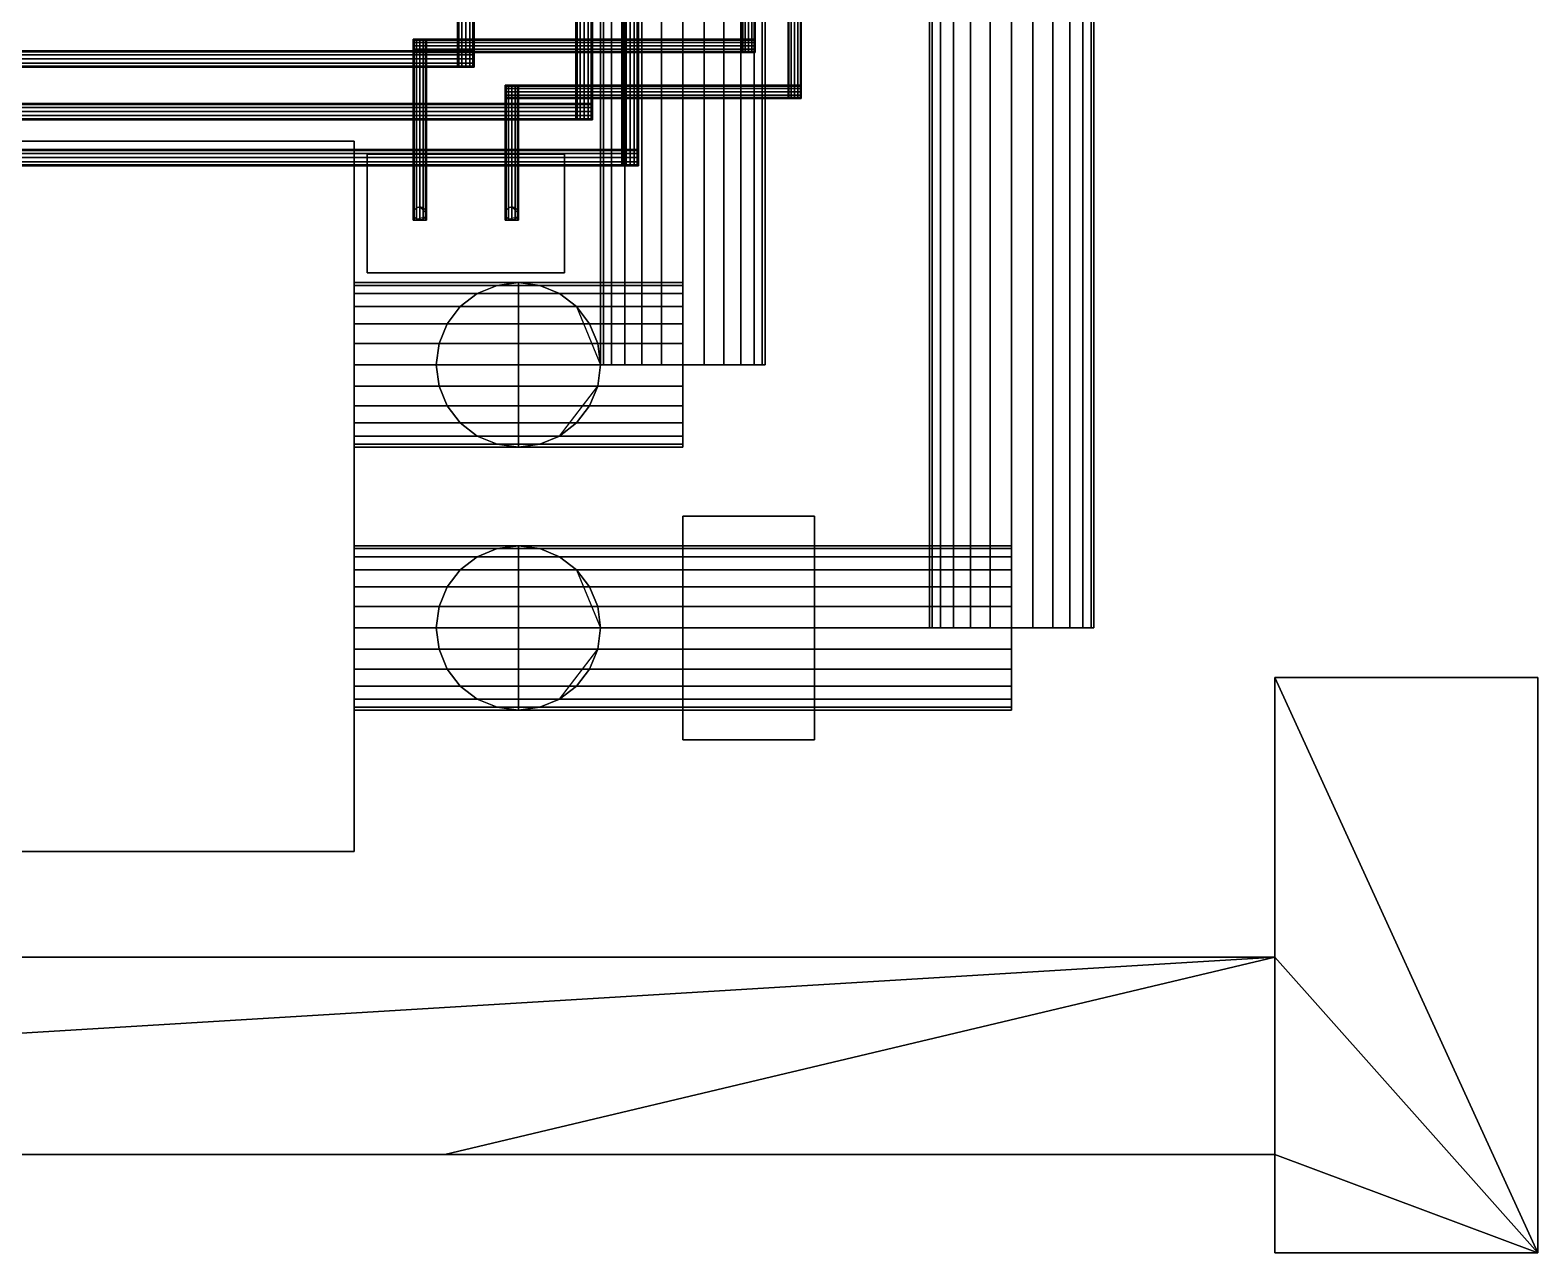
# Model space of a CAD drawing. Header units: millimetres. Extents: x 14850 to 20950, y 8600 to 14100.
# Drawn here: x 17908 to 20200, y 8600 to 10459 of the extents above; entities that cross this region are included whole.
import ezdxf

# ---------------------------------------------------------------- set-up
doc = ezdxf.new("R2010")
doc.units = ezdxf.units.MM
doc.layers.add('АР_3D_стены', color=8, linetype='Continuous')
for name, color, linetype, true_color in [('ОВ_3D_для_увязки', 253, 'Continuous', 0xbec4ce), ('ТМ_3D_Т1', 1, 'Continuous', 0xdc2626), ('ТМ_3D_Т2', 5, 'Continuous', 0x2563eb), ('ТМ_3D_Т21', 4, 'Continuous', 0x0ea5e9)]:
    doc.layers.add(name, color=color, linetype=linetype, true_color=true_color)

msp = doc.modelspace()

# ---------------------------------------------------------------- meshes
at = {"layer": 'АР_3D_стены'}
mesh = msp.add_polyface(dxfattribs=at)
corners = [(20200.2, 8600), (19800.2, 8600), (19800.2, 8749.6), (19800.2, 8749.6, 3650), (19800.2, 8600, 3650), (20200.2, 8600, 3650), (19800.2, 9474.6), (20200.2, 9474.6), (20200.2, 9474.6, 3650), (19800.2, 9474.6, 3650), (14850, 8749.6), (14850, 9049.6), (19800.2, 9049.6), (19800.2, 9049.6, 3650), (14850, 9049.6, 3650), (14850, 8749.6, 3650), (18538.2, 8749.6), (18538.2, 8749.6, 3650)]
mesh.append_faces([[corners[k] for k in face] for face in [(0, 1, 2), (3, 4, 5), (6, 7, 0), (5, 8, 9), (10, 11, 12), (13, 14, 15), (12, 6, 0), (5, 9, 13), (16, 10, 12), (13, 15, 17), (12, 0, 2), (3, 5, 13), (2, 16, 12), (13, 17, 3), (2, 16, 17, 3), (16, 10, 15, 17), (10, 11, 14, 15), (11, 12, 13, 14), (12, 6, 9, 13), (6, 7, 8, 9), (7, 0, 5, 8), (0, 1, 4, 5), (1, 2, 3, 4)]])
at = {"layer": 'ОВ_3D_для_увязки'}
mesh = msp.add_polyface(dxfattribs=at)
corners = [(18775, 9950, 3400), (18779.3, 9950, 3432.4), (18779.3, 12300, 3432.4), (18775, 12300, 3400), (18791.7, 9950, 3462.5), (18791.7, 12300, 3462.5), (18811.6, 9950, 3488.4), (18811.6, 12300, 3488.4), (18837.5, 9950, 3508.3), (18837.5, 12300, 3508.3), (18867.6, 9950, 3520.7), (18867.6, 12300, 3520.7), (18900, 9950, 3525), (18900, 12300, 3525), (18932.4, 9950, 3520.7), (18932.4, 12300, 3520.7), (18962.5, 9950, 3508.3), (18962.5, 12300, 3508.3), (18988.4, 9950, 3488.4), (18988.4, 12300, 3488.4), (19008.3, 9950, 3462.5), (19008.3, 12300, 3462.5), (19020.7, 9950, 3432.4), (19020.7, 12300, 3432.4), (19025, 9950, 3400), (19025, 12300, 3400), (19020.7, 9950, 3367.6), (19020.7, 12300, 3367.6), (19008.3, 9950, 3337.5), (19008.3, 12300, 3337.5), (18988.4, 9950, 3311.6), (18988.4, 12300, 3311.6), (18962.5, 9950, 3291.7), (18962.5, 12300, 3291.7), (18932.4, 9950, 3279.3), (18932.4, 12300, 3279.3), (18900, 9950, 3275), (18900, 12300, 3275), (18867.6, 9950, 3279.3), (18867.6, 12300, 3279.3), (18837.5, 9950, 3291.7), (18837.5, 12300, 3291.7), (18811.6, 9950, 3311.6), (18811.6, 12300, 3311.6), (18791.7, 9950, 3337.5), (18791.7, 12300, 3337.5), (18779.3, 9950, 3367.6), (18779.3, 12300, 3367.6)]
mesh.append_faces([[corners[k] for k in face] for face in [(0, 1, 2, 3), (1, 4, 5, 2), (4, 6, 7, 5), (6, 8, 9, 7), (8, 10, 11, 9), (10, 12, 13, 11), (12, 14, 15, 13), (14, 16, 17, 15), (16, 18, 19, 17), (18, 20, 21, 19), (20, 22, 23, 21), (22, 24, 25, 23), (24, 26, 27, 25), (26, 28, 29, 27), (28, 30, 31, 29), (30, 32, 33, 31), (32, 34, 35, 33), (34, 36, 37, 35), (36, 38, 39, 37), (38, 40, 41, 39), (40, 42, 43, 41), (42, 44, 45, 43), (44, 46, 47, 45), (46, 0, 3, 47), (46, 44, 42, 40), (3, 2, 5, 7)]])
mesh = msp.add_polyface(dxfattribs=at)
corners = [(19525, 11100, 3400), (19520.7, 11100, 3432.4), (19520.7, 9550, 3432.4), (19525, 9550, 3400), (19508.3, 11100, 3462.5), (19508.3, 9550, 3462.5), (19488.4, 11100, 3488.4), (19488.4, 9550, 3488.4), (19462.5, 11100, 3508.3), (19462.5, 9550, 3508.3), (19432.4, 11100, 3520.7), (19432.4, 9550, 3520.7), (19400, 11100, 3525), (19400, 9550, 3525), (19367.6, 11100, 3520.7), (19367.6, 9550, 3520.7), (19337.5, 11100, 3508.3), (19337.5, 9550, 3508.3), (19311.6, 11100, 3488.4), (19311.6, 9550, 3488.4), (19291.7, 11100, 3462.5), (19291.7, 9550, 3462.5), (19279.3, 11100, 3432.4), (19279.3, 9550, 3432.4), (19275, 11100, 3400), (19275, 9550, 3400), (19279.3, 11100, 3367.6), (19279.3, 9550, 3367.6), (19291.7, 11100, 3337.5), (19291.7, 9550, 3337.5), (19311.6, 11100, 3311.6), (19311.6, 9550, 3311.6), (19337.5, 11100, 3291.7), (19337.5, 9550, 3291.7), (19367.6, 11100, 3279.3), (19367.6, 9550, 3279.3), (19400, 11100, 3275), (19400, 9550, 3275), (19432.4, 11100, 3279.3), (19432.4, 9550, 3279.3), (19462.5, 11100, 3291.7), (19462.5, 9550, 3291.7), (19488.4, 11100, 3311.6), (19488.4, 9550, 3311.6), (19508.3, 11100, 3337.5), (19508.3, 9550, 3337.5), (19520.7, 11100, 3367.6), (19520.7, 9550, 3367.6)]
mesh.append_faces([[corners[k] for k in face] for face in [(0, 1, 2, 3), (1, 4, 5, 2), (4, 6, 7, 5), (6, 8, 9, 7), (8, 10, 11, 9), (10, 12, 13, 11), (12, 14, 15, 13), (14, 16, 17, 15), (16, 18, 19, 17), (18, 20, 21, 19), (20, 22, 23, 21), (22, 24, 25, 23), (24, 26, 27, 25), (26, 28, 29, 27), (28, 30, 31, 29), (30, 32, 33, 31), (32, 34, 35, 33), (34, 36, 37, 35), (36, 38, 39, 37), (38, 40, 41, 39), (40, 42, 43, 41), (42, 44, 45, 43), (44, 46, 47, 45), (46, 0, 3, 47), (46, 44, 42, 40), (3, 2, 5, 7)]])
mesh = msp.add_polyface(dxfattribs=at)
corners = [(16900, 9210, 2450), (16900, 10290, 2450), (18400, 10290, 2450), (18400, 9210, 2450), (16900, 9210, 3060), (18400, 9210, 3060), (18400, 10290, 3060), (16900, 10290, 3060)]
mesh.append_faces([[corners[k] for k in face] for face in [(0, 1, 2, 3), (4, 5, 6, 7), (0, 3, 5, 4), (3, 2, 6, 5), (2, 1, 7, 6), (1, 0, 4, 7)]])
mesh = msp.add_polyface(dxfattribs=at)
corners = [(18420, 10090, 2550), (18420, 10270, 2550), (18720, 10270, 2550), (18720, 10090, 2550), (18420, 10090, 2950), (18720, 10090, 2950), (18720, 10270, 2950), (18420, 10270, 2950)]
mesh.append_faces([[corners[k] for k in face] for face in [(0, 1, 2, 3), (4, 5, 6, 7), (0, 3, 5, 4), (3, 2, 6, 5), (2, 1, 7, 6), (1, 0, 4, 7)]])
mesh = msp.add_polyface(dxfattribs=at)
corners = [(18400, 10075, 2755), (18400, 10070.7, 2787.4), (18650, 10070.7, 2787.4), (18650, 10075, 2755), (18400, 10058.3, 2817.5), (18650, 10058.3, 2817.5), (18400, 10038.4, 2843.4), (18650, 10038.4, 2843.4), (18400, 10012.5, 2863.3), (18650, 10012.5, 2863.3), (18400, 9982.4, 2875.7), (18650, 9982.4, 2875.7), (18400, 9950, 2880), (18650, 9950, 2880), (18400, 9917.6, 2875.7), (18650, 9917.6, 2875.7), (18400, 9887.5, 2863.3), (18650, 9887.5, 2863.3), (18400, 9861.6, 2843.4), (18650, 9861.6, 2843.4), (18400, 9841.7, 2817.5), (18650, 9841.7, 2817.5), (18400, 9829.3, 2787.4), (18650, 9829.3, 2787.4), (18400, 9825, 2755), (18650, 9825, 2755), (18400, 9829.3, 2722.6), (18650, 9829.3, 2722.6), (18400, 9841.7, 2692.5), (18650, 9841.7, 2692.5), (18400, 9861.6, 2666.6), (18650, 9861.6, 2666.6), (18400, 9887.5, 2646.7), (18650, 9887.5, 2646.7), (18400, 9917.6, 2634.3), (18650, 9917.6, 2634.3), (18400, 9950, 2630), (18650, 9950, 2630), (18400, 9982.4, 2634.3), (18650, 9982.4, 2634.3), (18400, 10012.5, 2646.7), (18650, 10012.5, 2646.7), (18400, 10038.4, 2666.6), (18650, 10038.4, 2666.6), (18400, 10058.3, 2692.5), (18650, 10058.3, 2692.5), (18400, 10070.7, 2722.6), (18650, 10070.7, 2722.6)]
mesh.append_faces([[corners[k] for k in face] for face in [(0, 1, 2, 3), (1, 4, 5, 2), (4, 6, 7, 5), (6, 8, 9, 7), (8, 10, 11, 9), (10, 12, 13, 11), (12, 14, 15, 13), (14, 16, 17, 15), (16, 18, 19, 17), (18, 20, 21, 19), (20, 22, 23, 21), (22, 24, 25, 23), (24, 26, 27, 25), (26, 28, 29, 27), (28, 30, 31, 29), (30, 32, 33, 31), (32, 34, 35, 33), (34, 36, 37, 35), (36, 38, 39, 37), (38, 40, 41, 39), (40, 42, 43, 41), (42, 44, 45, 43), (44, 46, 47, 45), (46, 0, 3, 47), (46, 44, 42, 40), (3, 2, 5, 7)]])
mesh = msp.add_polyface(dxfattribs=at)
corners = [(18775, 9950, 2755), (18770.7, 9982.4, 2755), (18770.7, 9982.4, 3400), (18775, 9950, 3400), (18758.3, 10012.5, 2755), (18758.3, 10012.5, 3400), (18738.4, 10038.4, 2755), (18738.4, 10038.4, 3400), (18712.5, 10058.3, 2755), (18712.5, 10058.3, 3400), (18682.4, 10070.7, 2755), (18682.4, 10070.7, 3400), (18650, 10075, 2755), (18650, 10075, 3400), (18617.6, 10070.7, 2755), (18617.6, 10070.7, 3400), (18587.5, 10058.3, 2755), (18587.5, 10058.3, 3400), (18561.6, 10038.4, 2755), (18561.6, 10038.4, 3400), (18541.7, 10012.5, 2755), (18541.7, 10012.5, 3400), (18529.3, 9982.4, 2755), (18529.3, 9982.4, 3400), (18525, 9950, 2755), (18525, 9950, 3400), (18529.3, 9917.6, 2755), (18529.3, 9917.6, 3400), (18541.7, 9887.5, 2755), (18541.7, 9887.5, 3400), (18561.6, 9861.6, 2755), (18561.6, 9861.6, 3400), (18587.5, 9841.7, 2755), (18587.5, 9841.7, 3400), (18617.6, 9829.3, 2755), (18617.6, 9829.3, 3400), (18650, 9825, 2755), (18650, 9825, 3400), (18682.4, 9829.3, 2755), (18682.4, 9829.3, 3400), (18712.5, 9841.7, 2755), (18712.5, 9841.7, 3400), (18738.4, 9861.6, 2755), (18738.4, 9861.6, 3400), (18758.3, 9887.5, 2755), (18758.3, 9887.5, 3400), (18770.7, 9917.6, 2755), (18770.7, 9917.6, 3400)]
mesh.append_faces([[corners[k] for k in face] for face in [(0, 1, 2, 3), (1, 4, 5, 2), (4, 6, 7, 5), (6, 8, 9, 7), (8, 10, 11, 9), (10, 12, 13, 11), (12, 14, 15, 13), (14, 16, 17, 15), (16, 18, 19, 17), (18, 20, 21, 19), (20, 22, 23, 21), (22, 24, 25, 23), (24, 26, 27, 25), (26, 28, 29, 27), (28, 30, 31, 29), (30, 32, 33, 31), (32, 34, 35, 33), (34, 36, 37, 35), (36, 38, 39, 37), (38, 40, 41, 39), (40, 42, 43, 41), (42, 44, 45, 43), (44, 46, 47, 45), (46, 0, 3, 47), (46, 44, 42, 40), (3, 2, 5, 7)]])
mesh = msp.add_polyface(dxfattribs=at)
corners = [(18650, 10075, 3400), (18650, 10070.7, 3432.4), (18900, 10070.7, 3432.4), (18900, 10075, 3400), (18650, 10058.3, 3462.5), (18900, 10058.3, 3462.5), (18650, 10038.4, 3488.4), (18900, 10038.4, 3488.4), (18650, 10012.5, 3508.3), (18900, 10012.5, 3508.3), (18650, 9982.4, 3520.7), (18900, 9982.4, 3520.7), (18650, 9950, 3525), (18900, 9950, 3525), (18650, 9917.6, 3520.7), (18900, 9917.6, 3520.7), (18650, 9887.5, 3508.3), (18900, 9887.5, 3508.3), (18650, 9861.6, 3488.4), (18900, 9861.6, 3488.4), (18650, 9841.7, 3462.5), (18900, 9841.7, 3462.5), (18650, 9829.3, 3432.4), (18900, 9829.3, 3432.4), (18650, 9825, 3400), (18900, 9825, 3400), (18650, 9829.3, 3367.6), (18900, 9829.3, 3367.6), (18650, 9841.7, 3337.5), (18900, 9841.7, 3337.5), (18650, 9861.6, 3311.6), (18900, 9861.6, 3311.6), (18650, 9887.5, 3291.7), (18900, 9887.5, 3291.7), (18650, 9917.6, 3279.3), (18900, 9917.6, 3279.3), (18650, 9950, 3275), (18900, 9950, 3275), (18650, 9982.4, 3279.3), (18900, 9982.4, 3279.3), (18650, 10012.5, 3291.7), (18900, 10012.5, 3291.7), (18650, 10038.4, 3311.6), (18900, 10038.4, 3311.6), (18650, 10058.3, 3337.5), (18900, 10058.3, 3337.5), (18650, 10070.7, 3367.6), (18900, 10070.7, 3367.6)]
mesh.append_faces([[corners[k] for k in face] for face in [(0, 1, 2, 3), (1, 4, 5, 2), (4, 6, 7, 5), (6, 8, 9, 7), (8, 10, 11, 9), (10, 12, 13, 11), (12, 14, 15, 13), (14, 16, 17, 15), (16, 18, 19, 17), (18, 20, 21, 19), (20, 22, 23, 21), (22, 24, 25, 23), (24, 26, 27, 25), (26, 28, 29, 27), (28, 30, 31, 29), (30, 32, 33, 31), (32, 34, 35, 33), (34, 36, 37, 35), (36, 38, 39, 37), (38, 40, 41, 39), (40, 42, 43, 41), (42, 44, 45, 43), (44, 46, 47, 45), (46, 0, 3, 47), (46, 44, 42, 40), (3, 2, 5, 7)]])
mesh = msp.add_polyface(dxfattribs=at)
corners = [(18900, 9380, 3230), (18900, 9720, 3230), (19100, 9720, 3230), (19100, 9380, 3230), (18900, 9380, 3570), (19100, 9380, 3570), (19100, 9720, 3570), (18900, 9720, 3570)]
mesh.append_faces([[corners[k] for k in face] for face in [(0, 1, 2, 3), (4, 5, 6, 7), (0, 3, 5, 4), (3, 2, 6, 5), (2, 1, 7, 6), (1, 0, 4, 7)]])
mesh = msp.add_polyface(dxfattribs=at)
corners = [(18650, 9425, 2755), (18650, 9429.3, 2787.4), (18400, 9429.3, 2787.4), (18400, 9425, 2755), (18650, 9441.7, 2817.5), (18400, 9441.7, 2817.5), (18650, 9461.6, 2843.4), (18400, 9461.6, 2843.4), (18650, 9487.5, 2863.3), (18400, 9487.5, 2863.3), (18650, 9517.6, 2875.7), (18400, 9517.6, 2875.7), (18650, 9550, 2880), (18400, 9550, 2880), (18650, 9582.4, 2875.7), (18400, 9582.4, 2875.7), (18650, 9612.5, 2863.3), (18400, 9612.5, 2863.3), (18650, 9638.4, 2843.4), (18400, 9638.4, 2843.4), (18650, 9658.3, 2817.5), (18400, 9658.3, 2817.5), (18650, 9670.7, 2787.4), (18400, 9670.7, 2787.4), (18650, 9675, 2755), (18400, 9675, 2755), (18650, 9670.7, 2722.6), (18400, 9670.7, 2722.6), (18650, 9658.3, 2692.5), (18400, 9658.3, 2692.5), (18650, 9638.4, 2666.6), (18400, 9638.4, 2666.6), (18650, 9612.5, 2646.7), (18400, 9612.5, 2646.7), (18650, 9582.4, 2634.3), (18400, 9582.4, 2634.3), (18650, 9550, 2630), (18400, 9550, 2630), (18650, 9517.6, 2634.3), (18400, 9517.6, 2634.3), (18650, 9487.5, 2646.7), (18400, 9487.5, 2646.7), (18650, 9461.6, 2666.6), (18400, 9461.6, 2666.6), (18650, 9441.7, 2692.5), (18400, 9441.7, 2692.5), (18650, 9429.3, 2722.6), (18400, 9429.3, 2722.6)]
mesh.append_faces([[corners[k] for k in face] for face in [(0, 1, 2, 3), (1, 4, 5, 2), (4, 6, 7, 5), (6, 8, 9, 7), (8, 10, 11, 9), (10, 12, 13, 11), (12, 14, 15, 13), (14, 16, 17, 15), (16, 18, 19, 17), (18, 20, 21, 19), (20, 22, 23, 21), (22, 24, 25, 23), (24, 26, 27, 25), (26, 28, 29, 27), (28, 30, 31, 29), (30, 32, 33, 31), (32, 34, 35, 33), (34, 36, 37, 35), (36, 38, 39, 37), (38, 40, 41, 39), (40, 42, 43, 41), (42, 44, 45, 43), (44, 46, 47, 45), (46, 0, 3, 47), (46, 44, 42, 40), (3, 2, 5, 7)]])
mesh = msp.add_polyface(dxfattribs=at)
corners = [(18775, 9550, 3400), (18770.7, 9582.4, 3400), (18770.7, 9582.4, 2755), (18775, 9550, 2755), (18758.3, 9612.5, 3400), (18758.3, 9612.5, 2755), (18738.4, 9638.4, 3400), (18738.4, 9638.4, 2755), (18712.5, 9658.3, 3400), (18712.5, 9658.3, 2755), (18682.4, 9670.7, 3400), (18682.4, 9670.7, 2755), (18650, 9675, 3400), (18650, 9675, 2755), (18617.6, 9670.7, 3400), (18617.6, 9670.7, 2755), (18587.5, 9658.3, 3400), (18587.5, 9658.3, 2755), (18561.6, 9638.4, 3400), (18561.6, 9638.4, 2755), (18541.7, 9612.5, 3400), (18541.7, 9612.5, 2755), (18529.3, 9582.4, 3400), (18529.3, 9582.4, 2755), (18525, 9550, 3400), (18525, 9550, 2755), (18529.3, 9517.6, 3400), (18529.3, 9517.6, 2755), (18541.7, 9487.5, 3400), (18541.7, 9487.5, 2755), (18561.6, 9461.6, 3400), (18561.6, 9461.6, 2755), (18587.5, 9441.7, 3400), (18587.5, 9441.7, 2755), (18617.6, 9429.3, 3400), (18617.6, 9429.3, 2755), (18650, 9425, 3400), (18650, 9425, 2755), (18682.4, 9429.3, 3400), (18682.4, 9429.3, 2755), (18712.5, 9441.7, 3400), (18712.5, 9441.7, 2755), (18738.4, 9461.6, 3400), (18738.4, 9461.6, 2755), (18758.3, 9487.5, 3400), (18758.3, 9487.5, 2755), (18770.7, 9517.6, 3400), (18770.7, 9517.6, 2755)]
mesh.append_faces([[corners[k] for k in face] for face in [(0, 1, 2, 3), (1, 4, 5, 2), (4, 6, 7, 5), (6, 8, 9, 7), (8, 10, 11, 9), (10, 12, 13, 11), (12, 14, 15, 13), (14, 16, 17, 15), (16, 18, 19, 17), (18, 20, 21, 19), (20, 22, 23, 21), (22, 24, 25, 23), (24, 26, 27, 25), (26, 28, 29, 27), (28, 30, 31, 29), (30, 32, 33, 31), (32, 34, 35, 33), (34, 36, 37, 35), (36, 38, 39, 37), (38, 40, 41, 39), (40, 42, 43, 41), (42, 44, 45, 43), (44, 46, 47, 45), (46, 0, 3, 47), (46, 44, 42, 40), (3, 2, 5, 7)]])
mesh = msp.add_polyface(dxfattribs=at)
corners = [(19400, 9425, 3400), (19400, 9429.3, 3432.4), (18650, 9429.3, 3432.4), (18650, 9425, 3400), (19400, 9441.7, 3462.5), (18650, 9441.7, 3462.5), (19400, 9461.6, 3488.4), (18650, 9461.6, 3488.4), (19400, 9487.5, 3508.3), (18650, 9487.5, 3508.3), (19400, 9517.6, 3520.7), (18650, 9517.6, 3520.7), (19400, 9550, 3525), (18650, 9550, 3525), (19400, 9582.4, 3520.7), (18650, 9582.4, 3520.7), (19400, 9612.5, 3508.3), (18650, 9612.5, 3508.3), (19400, 9638.4, 3488.4), (18650, 9638.4, 3488.4), (19400, 9658.3, 3462.5), (18650, 9658.3, 3462.5), (19400, 9670.7, 3432.4), (18650, 9670.7, 3432.4), (19400, 9675, 3400), (18650, 9675, 3400), (19400, 9670.7, 3367.6), (18650, 9670.7, 3367.6), (19400, 9658.3, 3337.5), (18650, 9658.3, 3337.5), (19400, 9638.4, 3311.6), (18650, 9638.4, 3311.6), (19400, 9612.5, 3291.7), (18650, 9612.5, 3291.7), (19400, 9582.4, 3279.3), (18650, 9582.4, 3279.3), (19400, 9550, 3275), (18650, 9550, 3275), (19400, 9517.6, 3279.3), (18650, 9517.6, 3279.3), (19400, 9487.5, 3291.7), (18650, 9487.5, 3291.7), (19400, 9461.6, 3311.6), (18650, 9461.6, 3311.6), (19400, 9441.7, 3337.5), (18650, 9441.7, 3337.5), (19400, 9429.3, 3367.6), (18650, 9429.3, 3367.6)]
mesh.append_faces([[corners[k] for k in face] for face in [(0, 1, 2, 3), (1, 4, 5, 2), (4, 6, 7, 5), (6, 8, 9, 7), (8, 10, 11, 9), (10, 12, 13, 11), (12, 14, 15, 13), (14, 16, 17, 15), (16, 18, 19, 17), (18, 20, 21, 19), (20, 22, 23, 21), (22, 24, 25, 23), (24, 26, 27, 25), (26, 28, 29, 27), (28, 30, 31, 29), (30, 32, 33, 31), (32, 34, 35, 33), (34, 36, 37, 35), (36, 38, 39, 37), (38, 40, 41, 39), (40, 42, 43, 41), (42, 44, 45, 43), (44, 46, 47, 45), (46, 0, 3, 47), (46, 44, 42, 40), (3, 2, 5, 7)]])
at = {"layer": 'ТМ_3D_Т1'}
mesh = msp.add_polyface(dxfattribs=at)
corners = [(18762.5, 13472.5, 3200), (18760.8, 13472.5, 3206.3), (18760.8, 10322.5, 3206.3), (18762.5, 10322.5, 3200), (18756.2, 13472.5, 3210.8), (18756.2, 10322.5, 3210.8), (18750, 13472.5, 3212.5), (18750, 10322.5, 3212.5), (18743.8, 13472.5, 3210.8), (18743.8, 10322.5, 3210.8), (18739.2, 13472.5, 3206.3), (18739.2, 10322.5, 3206.3), (18737.5, 13472.5, 3200), (18737.5, 10322.5, 3200), (18739.2, 13472.5, 3193.8), (18739.2, 10322.5, 3193.8), (18743.8, 13472.5, 3189.2), (18743.8, 10322.5, 3189.2), (18750, 13472.5, 3187.5), (18750, 10322.5, 3187.5), (18756.2, 13472.5, 3189.2), (18756.2, 10322.5, 3189.2), (18760.8, 13472.5, 3193.8), (18760.8, 10322.5, 3193.8)]
mesh.append_faces([[corners[k] for k in face] for face in [(0, 1, 2, 3), (1, 4, 5, 2), (4, 6, 7, 5), (6, 8, 9, 7), (8, 10, 11, 9), (10, 12, 13, 11), (12, 14, 15, 13), (14, 16, 17, 15), (16, 18, 19, 17), (18, 20, 21, 19), (20, 22, 23, 21), (22, 0, 3, 23), (22, 20, 18, 16), (3, 2, 5, 7)]])
mesh = msp.add_polyface(dxfattribs=at)
corners = [(19010, 13470, 3050), (19008.7, 13470, 3055), (19008.7, 10425, 3055), (19010, 10425, 3050), (19005, 13470, 3058.7), (19005, 10425, 3058.7), (19000, 13470, 3060), (19000, 10425, 3060), (18995, 13470, 3058.7), (18995, 10425, 3058.7), (18991.3, 13470, 3055), (18991.3, 10425, 3055), (18990, 13470, 3050), (18990, 10425, 3050), (18991.3, 13470, 3045), (18991.3, 10425, 3045), (18995, 13470, 3041.3), (18995, 10425, 3041.3), (19000, 13470, 3040), (19000, 10425, 3040), (19005, 13470, 3041.3), (19005, 10425, 3041.3), (19008.7, 13470, 3045), (19008.7, 10425, 3045)]
mesh.append_faces([[corners[k] for k in face] for face in [(0, 1, 2, 3), (1, 4, 5, 2), (4, 6, 7, 5), (6, 8, 9, 7), (8, 10, 11, 9), (10, 12, 13, 11), (12, 14, 15, 13), (14, 16, 17, 15), (16, 18, 19, 17), (18, 20, 21, 19), (20, 22, 23, 21), (22, 0, 3, 23), (22, 20, 18, 16), (3, 2, 5, 7)]])
mesh = msp.add_polyface(dxfattribs=at)
corners = [(19010, 10425, 3050), (19010, 10426.3, 3055), (18490, 10426.3, 3055), (18490, 10425, 3050), (19010, 10430, 3058.7), (18490, 10430, 3058.7), (19010, 10435, 3060), (18490, 10435, 3060), (19010, 10440, 3058.7), (18490, 10440, 3058.7), (19010, 10443.7, 3055), (18490, 10443.7, 3055), (19010, 10445, 3050), (18490, 10445, 3050), (19010, 10443.7, 3045), (18490, 10443.7, 3045), (19010, 10440, 3041.3), (18490, 10440, 3041.3), (19010, 10435, 3040), (18490, 10435, 3040), (19010, 10430, 3041.3), (18490, 10430, 3041.3), (19010, 10426.3, 3045), (18490, 10426.3, 3045)]
mesh.append_faces([[corners[k] for k in face] for face in [(0, 1, 2, 3), (1, 4, 5, 2), (4, 6, 7, 5), (6, 8, 9, 7), (8, 10, 11, 9), (10, 12, 13, 11), (12, 14, 15, 13), (14, 16, 17, 15), (16, 18, 19, 17), (18, 20, 21, 19), (20, 22, 23, 21), (22, 0, 3, 23), (22, 20, 18, 16), (3, 2, 5, 7)]])
mesh = msp.add_polyface(dxfattribs=at)
corners = [(18510, 10445, 3050), (18508.7, 10445, 3055), (18508.7, 10170, 3055), (18510, 10170, 3050), (18505, 10445, 3058.7), (18505, 10170, 3058.7), (18500, 10445, 3060), (18500, 10170, 3060), (18495, 10445, 3058.7), (18495, 10170, 3058.7), (18491.3, 10445, 3055), (18491.3, 10170, 3055), (18490, 10445, 3050), (18490, 10170, 3050), (18491.3, 10445, 3045), (18491.3, 10170, 3045), (18495, 10445, 3041.3), (18495, 10170, 3041.3), (18500, 10445, 3040), (18500, 10170, 3040), (18505, 10445, 3041.3), (18505, 10170, 3041.3), (18508.7, 10445, 3045), (18508.7, 10170, 3045)]
mesh.append_faces([[corners[k] for k in face] for face in [(0, 1, 2, 3), (1, 4, 5, 2), (4, 6, 7, 5), (6, 8, 9, 7), (8, 10, 11, 9), (10, 12, 13, 11), (12, 14, 15, 13), (14, 16, 17, 15), (16, 18, 19, 17), (18, 20, 21, 19), (20, 22, 23, 21), (22, 0, 3, 23), (22, 20, 18, 16), (3, 2, 5, 7)]])
mesh = msp.add_polyface(dxfattribs=at)
corners = [(18762.5, 10322.5, 3200), (18762.5, 10324.2, 3206.3), (15587.5, 10324.2, 3206.3), (15587.5, 10322.5, 3200), (18762.5, 10328.8, 3210.8), (15587.5, 10328.8, 3210.8), (18762.5, 10335, 3212.5), (15587.5, 10335, 3212.5), (18762.5, 10341.2, 3210.8), (15587.5, 10341.2, 3210.8), (18762.5, 10345.8, 3206.3), (15587.5, 10345.8, 3206.3), (18762.5, 10347.5, 3200), (15587.5, 10347.5, 3200), (18762.5, 10345.8, 3193.8), (15587.5, 10345.8, 3193.8), (18762.5, 10341.2, 3189.2), (15587.5, 10341.2, 3189.2), (18762.5, 10335, 3187.5), (15587.5, 10335, 3187.5), (18762.5, 10328.8, 3189.2), (15587.5, 10328.8, 3189.2), (18762.5, 10324.2, 3193.8), (15587.5, 10324.2, 3193.8)]
mesh.append_faces([[corners[k] for k in face] for face in [(0, 1, 2, 3), (1, 4, 5, 2), (4, 6, 7, 5), (6, 8, 9, 7), (8, 10, 11, 9), (10, 12, 13, 11), (12, 14, 15, 13), (14, 16, 17, 15), (16, 18, 19, 17), (18, 20, 21, 19), (20, 22, 23, 21), (22, 0, 3, 23), (22, 20, 18, 16), (3, 2, 5, 7)]])
mesh = msp.add_polyface(dxfattribs=at)
corners = [(18510, 10180, 3060), (18508.7, 10185, 3060), (18508.7, 10185, 2940), (18510, 10180, 2940), (18505, 10188.7, 3060), (18505, 10188.7, 2940), (18500, 10190, 3060), (18500, 10190, 2940), (18495, 10188.7, 3060), (18495, 10188.7, 2940), (18491.3, 10185, 3060), (18491.3, 10185, 2940), (18490, 10180, 3060), (18490, 10180, 2940), (18491.3, 10175, 3060), (18491.3, 10175, 2940), (18495, 10171.3, 3060), (18495, 10171.3, 2940), (18500, 10170, 3060), (18500, 10170, 2940), (18505, 10171.3, 3060), (18505, 10171.3, 2940), (18508.7, 10175, 3060), (18508.7, 10175, 2940)]
mesh.append_faces([[corners[k] for k in face] for face in [(0, 1, 2, 3), (1, 4, 5, 2), (4, 6, 7, 5), (6, 8, 9, 7), (8, 10, 11, 9), (10, 12, 13, 11), (12, 14, 15, 13), (14, 16, 17, 15), (16, 18, 19, 17), (18, 20, 21, 19), (20, 22, 23, 21), (22, 0, 3, 23), (22, 20, 18, 16), (3, 2, 5, 7)]])
at = {"layer": 'ТМ_3D_Т2'}
mesh = msp.add_polyface(dxfattribs=at)
corners = [(18807.5, 10252.5, 3200), (18809.2, 10252.5, 3206.3), (18809.2, 13472.5, 3206.3), (18807.5, 13472.5, 3200), (18813.8, 10252.5, 3210.8), (18813.8, 13472.5, 3210.8), (18820, 10252.5, 3212.5), (18820, 13472.5, 3212.5), (18826.2, 10252.5, 3210.8), (18826.2, 13472.5, 3210.8), (18830.8, 10252.5, 3206.3), (18830.8, 13472.5, 3206.3), (18832.5, 10252.5, 3200), (18832.5, 13472.5, 3200), (18830.8, 10252.5, 3193.8), (18830.8, 13472.5, 3193.8), (18826.2, 10252.5, 3189.2), (18826.2, 13472.5, 3189.2), (18820, 10252.5, 3187.5), (18820, 13472.5, 3187.5), (18813.8, 10252.5, 3189.2), (18813.8, 13472.5, 3189.2), (18809.2, 10252.5, 3193.8), (18809.2, 13472.5, 3193.8)]
mesh.append_faces([[corners[k] for k in face] for face in [(0, 1, 2, 3), (1, 4, 5, 2), (4, 6, 7, 5), (6, 8, 9, 7), (8, 10, 11, 9), (10, 12, 13, 11), (12, 14, 15, 13), (14, 16, 17, 15), (16, 18, 19, 17), (18, 20, 21, 19), (20, 22, 23, 21), (22, 0, 3, 23), (22, 20, 18, 16), (3, 2, 5, 7)]])
mesh = msp.add_polyface(dxfattribs=at)
corners = [(19060, 10355, 3050), (19061.3, 10355, 3055), (19061.3, 13470, 3055), (19060, 13470, 3050), (19065, 10355, 3058.7), (19065, 13470, 3058.7), (19070, 10355, 3060), (19070, 13470, 3060), (19075, 10355, 3058.7), (19075, 13470, 3058.7), (19078.7, 10355, 3055), (19078.7, 13470, 3055), (19080, 10355, 3050), (19080, 13470, 3050), (19078.7, 10355, 3045), (19078.7, 13470, 3045), (19075, 10355, 3041.3), (19075, 13470, 3041.3), (19070, 10355, 3040), (19070, 13470, 3040), (19065, 10355, 3041.3), (19065, 13470, 3041.3), (19061.3, 10355, 3045), (19061.3, 13470, 3045)]
mesh.append_faces([[corners[k] for k in face] for face in [(0, 1, 2, 3), (1, 4, 5, 2), (4, 6, 7, 5), (6, 8, 9, 7), (8, 10, 11, 9), (10, 12, 13, 11), (12, 14, 15, 13), (14, 16, 17, 15), (16, 18, 19, 17), (18, 20, 21, 19), (20, 22, 23, 21), (22, 0, 3, 23), (22, 20, 18, 16), (3, 2, 5, 7)]])
mesh = msp.add_polyface(dxfattribs=at)
corners = [(18630, 10170, 3050), (18631.3, 10170, 3055), (18631.3, 10375, 3055), (18630, 10375, 3050), (18635, 10170, 3058.7), (18635, 10375, 3058.7), (18640, 10170, 3060), (18640, 10375, 3060), (18645, 10170, 3058.7), (18645, 10375, 3058.7), (18648.7, 10170, 3055), (18648.7, 10375, 3055), (18650, 10170, 3050), (18650, 10375, 3050), (18648.7, 10170, 3045), (18648.7, 10375, 3045), (18645, 10170, 3041.3), (18645, 10375, 3041.3), (18640, 10170, 3040), (18640, 10375, 3040), (18635, 10170, 3041.3), (18635, 10375, 3041.3), (18631.3, 10170, 3045), (18631.3, 10375, 3045)]
mesh.append_faces([[corners[k] for k in face] for face in [(0, 1, 2, 3), (1, 4, 5, 2), (4, 6, 7, 5), (6, 8, 9, 7), (8, 10, 11, 9), (10, 12, 13, 11), (12, 14, 15, 13), (14, 16, 17, 15), (16, 18, 19, 17), (18, 20, 21, 19), (20, 22, 23, 21), (22, 0, 3, 23), (22, 20, 18, 16), (3, 2, 5, 7)]])
mesh = msp.add_polyface(dxfattribs=at)
corners = [(18630, 10375, 3050), (18630, 10373.7, 3055), (19080, 10373.7, 3055), (19080, 10375, 3050), (18630, 10370, 3058.7), (19080, 10370, 3058.7), (18630, 10365, 3060), (19080, 10365, 3060), (18630, 10360, 3058.7), (19080, 10360, 3058.7), (18630, 10356.3, 3055), (19080, 10356.3, 3055), (18630, 10355, 3050), (19080, 10355, 3050), (18630, 10356.3, 3045), (19080, 10356.3, 3045), (18630, 10360, 3041.3), (19080, 10360, 3041.3), (18630, 10365, 3040), (19080, 10365, 3040), (18630, 10370, 3041.3), (19080, 10370, 3041.3), (18630, 10373.7, 3045), (19080, 10373.7, 3045)]
mesh.append_faces([[corners[k] for k in face] for face in [(0, 1, 2, 3), (1, 4, 5, 2), (4, 6, 7, 5), (6, 8, 9, 7), (8, 10, 11, 9), (10, 12, 13, 11), (12, 14, 15, 13), (14, 16, 17, 15), (16, 18, 19, 17), (18, 20, 21, 19), (20, 22, 23, 21), (22, 0, 3, 23), (22, 20, 18, 16), (3, 2, 5, 7)]])
mesh = msp.add_polyface(dxfattribs=at)
corners = [(15587.5, 10277.5, 3200), (15587.5, 10275.8, 3206.3), (18832.5, 10275.8, 3206.3), (18832.5, 10277.5, 3200), (15587.5, 10271.2, 3210.8), (18832.5, 10271.2, 3210.8), (15587.5, 10265, 3212.5), (18832.5, 10265, 3212.5), (15587.5, 10258.8, 3210.8), (18832.5, 10258.8, 3210.8), (15587.5, 10254.2, 3206.3), (18832.5, 10254.2, 3206.3), (15587.5, 10252.5, 3200), (18832.5, 10252.5, 3200), (15587.5, 10254.2, 3193.8), (18832.5, 10254.2, 3193.8), (15587.5, 10258.8, 3189.2), (18832.5, 10258.8, 3189.2), (15587.5, 10265, 3187.5), (18832.5, 10265, 3187.5), (15587.5, 10271.2, 3189.2), (18832.5, 10271.2, 3189.2), (15587.5, 10275.8, 3193.8), (18832.5, 10275.8, 3193.8)]
mesh.append_faces([[corners[k] for k in face] for face in [(0, 1, 2, 3), (1, 4, 5, 2), (4, 6, 7, 5), (6, 8, 9, 7), (8, 10, 11, 9), (10, 12, 13, 11), (12, 14, 15, 13), (14, 16, 17, 15), (16, 18, 19, 17), (18, 20, 21, 19), (20, 22, 23, 21), (22, 0, 3, 23), (22, 20, 18, 16), (3, 2, 5, 7)]])
mesh = msp.add_polyface(dxfattribs=at)
corners = [(18650, 10180, 2940), (18648.7, 10185, 2940), (18648.7, 10185, 3060), (18650, 10180, 3060), (18645, 10188.7, 2940), (18645, 10188.7, 3060), (18640, 10190, 2940), (18640, 10190, 3060), (18635, 10188.7, 2940), (18635, 10188.7, 3060), (18631.3, 10185, 2940), (18631.3, 10185, 3060), (18630, 10180, 2940), (18630, 10180, 3060), (18631.3, 10175, 2940), (18631.3, 10175, 3060), (18635, 10171.3, 2940), (18635, 10171.3, 3060), (18640, 10170, 2940), (18640, 10170, 3060), (18645, 10171.3, 2940), (18645, 10171.3, 3060), (18648.7, 10175, 2940), (18648.7, 10175, 3060)]
mesh.append_faces([[corners[k] for k in face] for face in [(0, 1, 2, 3), (1, 4, 5, 2), (4, 6, 7, 5), (6, 8, 9, 7), (8, 10, 11, 9), (10, 12, 13, 11), (12, 14, 15, 13), (14, 16, 17, 15), (16, 18, 19, 17), (18, 20, 21, 19), (20, 22, 23, 21), (22, 0, 3, 23), (22, 20, 18, 16), (3, 2, 5, 7)]])
at = {"layer": 'ТМ_3D_Т21'}
mesh = msp.add_polyface(dxfattribs=at)
corners = [(18557.5, 10402.5, 3200), (18559.2, 10402.5, 3206.3), (18559.2, 13472.5, 3206.3), (18557.5, 13472.5, 3200), (18563.8, 10402.5, 3210.8), (18563.8, 13472.5, 3210.8), (18570, 10402.5, 3212.5), (18570, 13472.5, 3212.5), (18576.2, 10402.5, 3210.8), (18576.2, 13472.5, 3210.8), (18580.8, 10402.5, 3206.3), (18580.8, 13472.5, 3206.3), (18582.5, 10402.5, 3200), (18582.5, 13472.5, 3200), (18580.8, 10402.5, 3193.8), (18580.8, 13472.5, 3193.8), (18576.2, 10402.5, 3189.2), (18576.2, 13472.5, 3189.2), (18570, 10402.5, 3187.5), (18570, 13472.5, 3187.5), (18563.8, 10402.5, 3189.2), (18563.8, 13472.5, 3189.2), (18559.2, 10402.5, 3193.8), (18559.2, 13472.5, 3193.8)]
mesh.append_faces([[corners[k] for k in face] for face in [(0, 1, 2, 3), (1, 4, 5, 2), (4, 6, 7, 5), (6, 8, 9, 7), (8, 10, 11, 9), (10, 12, 13, 11), (12, 14, 15, 13), (14, 16, 17, 15), (16, 18, 19, 17), (18, 20, 21, 19), (20, 22, 23, 21), (22, 0, 3, 23), (22, 20, 18, 16), (3, 2, 5, 7)]])
mesh = msp.add_polyface(dxfattribs=at)
corners = [(15587.5, 10427.5, 3200), (15587.5, 10425.8, 3206.3), (18582.5, 10425.8, 3206.3), (18582.5, 10427.5, 3200), (15587.5, 10421.2, 3210.8), (18582.5, 10421.2, 3210.8), (15587.5, 10415, 3212.5), (18582.5, 10415, 3212.5), (15587.5, 10408.8, 3210.8), (18582.5, 10408.8, 3210.8), (15587.5, 10404.2, 3206.3), (18582.5, 10404.2, 3206.3), (15587.5, 10402.5, 3200), (18582.5, 10402.5, 3200), (15587.5, 10404.2, 3193.8), (18582.5, 10404.2, 3193.8), (15587.5, 10408.8, 3189.2), (18582.5, 10408.8, 3189.2), (15587.5, 10415, 3187.5), (18582.5, 10415, 3187.5), (15587.5, 10421.2, 3189.2), (18582.5, 10421.2, 3189.2), (15587.5, 10425.8, 3193.8), (18582.5, 10425.8, 3193.8)]
mesh.append_faces([[corners[k] for k in face] for face in [(0, 1, 2, 3), (1, 4, 5, 2), (4, 6, 7, 5), (6, 8, 9, 7), (8, 10, 11, 9), (10, 12, 13, 11), (12, 14, 15, 13), (14, 16, 17, 15), (16, 18, 19, 17), (18, 20, 21, 19), (20, 22, 23, 21), (22, 0, 3, 23), (22, 20, 18, 16), (3, 2, 5, 7)]])

doc.saveas('drawing.dxf')
